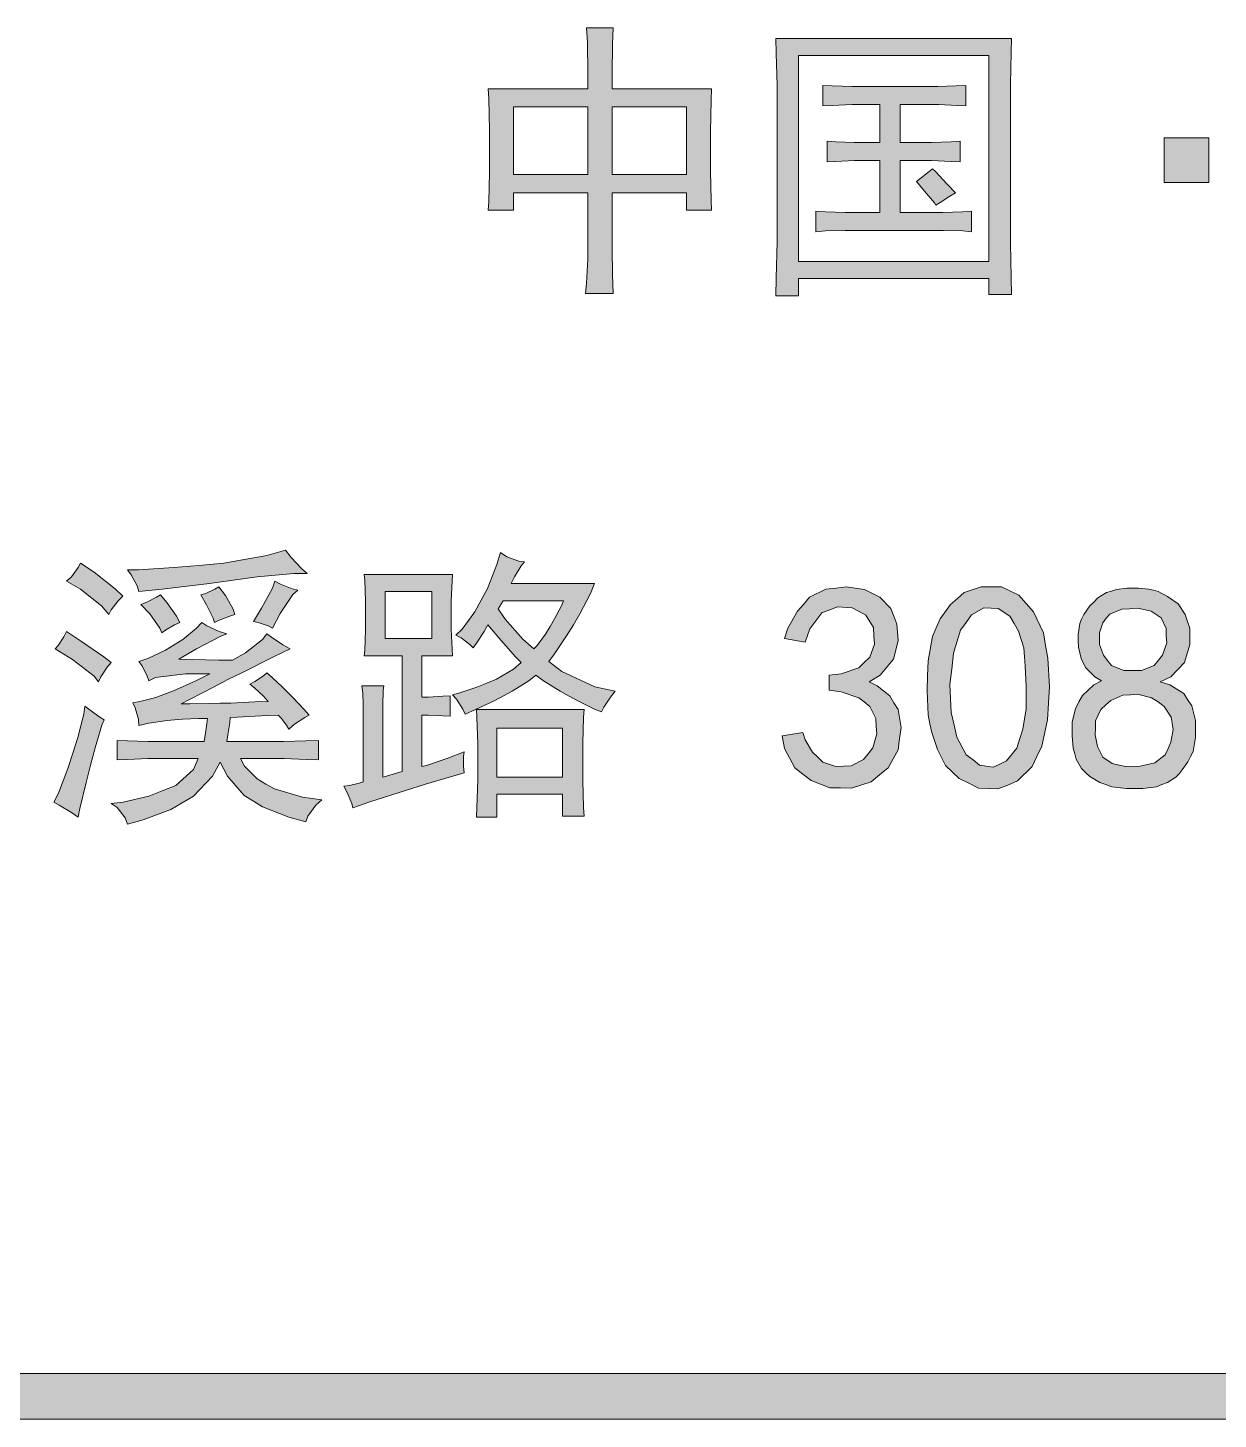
# Model space of a CAD drawing. Header units: millimetres. Extents: x 805 to 6044844, y 120 to 7887884.
# Drawn here: x 6037764 to 6039453, y 7874679 to 7876653 of the extents above; entities that cross this region are included whole.
import ezdxf

# ---------------------------------------------------------------- set-up
doc = ezdxf.new("R2010")
doc.units = ezdxf.units.MM

msp = doc.modelspace()

# ---------------------------------------------------------------- hatches: boundary and pattern name
h = msp.add_hatch(color=0)
h.paths.add_polyline_path([(6038594.4, 7876652.8), (6038593.3, 7876629.7), (6038592.8, 7876586.8), (6038592.8, 7876566.4), (6038733.9, 7876566.4), (6038733.4, 7876550.3), (6038732.3, 7876505.8), (6038732.3, 7876477.3), (6038732.3, 7876449.4), (6038733.4, 7876408.1), (6038733.9, 7876394.1), (6038698.5, 7876394.1), (6038698.5, 7876418.8), (6038592.8, 7876418.8), (6038592.8, 7876349.1), (6038592.8, 7876339.4), (6038593.3, 7876302.9), (6038594.4, 7876276.1), (6038555.2, 7876276.1), (6038556.8, 7876290.6), (6038558.4, 7876324.4), (6038558.4, 7876344.2), (6038558.4, 7876418.8), (6038453.2, 7876418.8), (6038453.2, 7876394.1), (6038417.3, 7876394.1), (6038417.8, 7876406.5), (6038418.9, 7876447.8), (6038418.9, 7876477.3), (6038418.9, 7876507.4), (6038417.8, 7876551.9), (6038417.3, 7876566.4), (6038558.4, 7876566.4), (6038558.4, 7876588.4), (6038557.9, 7876631.4), (6038556.8, 7876652.8)])
h.paths.add_polyline_path([(6038698.5, 7876444.6), (6038698.5, 7876540.7), (6038592.8, 7876540.7), (6038592.8, 7876444.6)])
h.paths.add_polyline_path([(6038558.4, 7876444.6), (6038558.4, 7876540.7), (6038453.2, 7876540.7), (6038453.2, 7876444.6)])
h = msp.add_hatch(color=0)
h.paths.add_polyline_path([(6039159.5, 7876637.8), (6039159, 7876617.9), (6039157.9, 7876572.3), (6039157.9, 7876547.1), (6039157.9, 7876373.2), (6039157.9, 7876348), (6039159, 7876298.6), (6039159.5, 7876274.5), (6039127.3, 7876274.5), (6039127.3, 7876297), (6038857.4, 7876297), (6038857.4, 7876272.8), (6038825.2, 7876272.8), (6038825.7, 7876297.5), (6038826.8, 7876349.6), (6038826.8, 7876376.4), (6038826.8, 7876547.1), (6038826.8, 7876571.2), (6038825.7, 7876616.9), (6038825.2, 7876637.8)])
h.paths.add_polyline_path([(6039127.3, 7876321.1), (6039127.3, 7876613.6), (6038857.4, 7876613.6), (6038857.4, 7876321.1)])
h = msp.add_hatch(color=0)
h.dxf.hatch_style = 2
h.paths.add_polyline_path([(6039042.5, 7876569.6), (6039054.9, 7876569.6), (6039080.6, 7876570.7), (6039094.6, 7876571.2), (6039094.6, 7876542.3), (6039082.2, 7876542.8), (6039056.5, 7876543.9), (6039042.5, 7876543.9), (6039001.7, 7876543.9), (6039001.7, 7876490.2), (6039031.2, 7876490.2), (6039045.7, 7876490.2), (6039073.6, 7876491.3), (6039086.5, 7876491.8), (6039086.5, 7876462.8), (6039073.6, 7876463.4), (6039045.7, 7876464.4), (6039031.2, 7876464.4), (6039001.7, 7876464.4), (6039001.7, 7876390.9), (6039047.3, 7876390.9), (6039061.8, 7876390.9), (6039089.7, 7876392), (6039102.6, 7876392.5), (6039102.6, 7876363.5), (6039090.3, 7876364.6), (6039062.9, 7876365.2), (6039047.3, 7876365.2), (6038936.8, 7876365.2), (6038923.4, 7876365.2), (6038895.5, 7876364.6), (6038882, 7876363.5), (6038882, 7876392.5), (6038895.5, 7876392), (6038923.4, 7876390.9), (6038936.8, 7876390.9), (6038972.7, 7876390.9), (6038972.7, 7876464.4), (6038950.2, 7876464.4), (6038936.3, 7876464.4), (6038910, 7876463.4), (6038898.1, 7876462.8), (6038898.1, 7876491.8), (6038910, 7876491.3), (6038936.3, 7876490.2), (6038950.2, 7876490.2), (6038972.7, 7876490.2), (6038972.7, 7876543.9), (6038948.6, 7876543.9), (6038933.6, 7876543.9), (6038905.1, 7876542.8), (6038891.7, 7876542.3), (6038891.7, 7876571.2), (6038905.1, 7876570.7), (6038933.6, 7876569.6), (6038948.6, 7876569.6)])
h = msp.add_hatch(color=0)
h.dxf.hatch_style = 2
h.paths.add_polyline_path([(6039375.8, 7876496.6), (6039439.1, 7876496.6), (6039439.1, 7876433.3), (6039375.8, 7876433.3)])
h = msp.add_hatch(color=0)
h.dxf.hatch_style = 2
h.paths.add_polyline_path([(6039047.3, 7876452.6), (6039051.6, 7876448.9), (6039067.7, 7876431.7), (6039080.1, 7876418.8), (6039072, 7876414), (6039058.1, 7876404.9), (6039052.2, 7876401.1), (6039050, 7876404.3), (6039036.1, 7876421), (6039024.8, 7876434.9), (6039031.2, 7876439.8), (6039042.5, 7876448.9)])
h = msp.add_hatch(color=0)
h.dxf.hatch_style = 2
h.paths.add_polyline_path([(6038160.2, 7875878.9), (6038141.4, 7875878.9), (6038089.4, 7875874.1), (6038055.6, 7875869.3), (6038021.7, 7875864.4), (6037954.7, 7875856.4), (6037921.4, 7875853.2), (6037919.2, 7875861.2), (6037910.7, 7875876.8), (6037905.3, 7875883.8), (6037920.9, 7875883.8), (6037971.3, 7875887), (6038006.7, 7875890.2), (6038042.1, 7875893.4), (6038103.3, 7875904.1), (6038129.6, 7875911.7), (6038137.7, 7875901.5), (6038152.7, 7875885.4)])
h = msp.add_hatch(color=0)
h.paths.add_polyline_path([(6038468.8, 7875895), (6038464, 7875889.7), (6038454.3, 7875874.1), (6038449.5, 7875864.4), (6038568.1, 7875864.4), (6038562.2, 7875850.5), (6038547.2, 7875821.5), (6038538, 7875805.9), (6038528.4, 7875790.4), (6038511.2, 7875764.6), (6038503.1, 7875753.9), (6038521.4, 7875739.4), (6038568.6, 7875717.9), (6038597.1, 7875711.5), (6038590.6, 7875703.4), (6038581, 7875688.9), (6038577.7, 7875682.5), (6038568.1, 7875686.3), (6038545, 7875697.5), (6038532.1, 7875704.5), (6038519.3, 7875711.5), (6038495.6, 7875726.5), (6038484.9, 7875734.6), (6038474.7, 7875726.5), (6038451.1, 7875711.5), (6038438.7, 7875705), (6038426.4, 7875698.6), (6038399, 7875685.7), (6038384.5, 7875679.3), (6038381.3, 7875686.3), (6038372.2, 7875700.2), (6038366.3, 7875706.7), (6038377, 7875709.3), (6038401.2, 7875717.4), (6038415.1, 7875723.3), (6038429.1, 7875728.7), (6038453.2, 7875743.1), (6038464, 7875752.3), (6038455.9, 7875760.3), (6038432.3, 7875787.2), (6038416.7, 7875805.9), (6038411.4, 7875796.3), (6038400.6, 7875779.6), (6038395.8, 7875773.2), (6038391, 7875778), (6038378.6, 7875787.2), (6038371.1, 7875791.4), (6038380.2, 7875799.5), (6038398, 7875824.2), (6038407.1, 7875840.8), (6038416.2, 7875857.5), (6038429.6, 7875891.3), (6038434.5, 7875908.4), (6038443.6, 7875902.5), (6038460.8, 7875896.1)])
h.paths.add_polyline_path([(6038431.2, 7875828.5), (6038441.4, 7875814), (6038466.1, 7875785.5), (6038481.7, 7875771.6), (6038486.5, 7875776.4), (6038498.3, 7875792.5), (6038504.8, 7875803.3), (6038511.2, 7875814.5), (6038520.9, 7875832.8), (6038524.1, 7875839.7), (6038438.2, 7875839.7)])
h = msp.add_hatch(color=0)
h.dxf.hatch_style = 2
h.paths.add_polyline_path([(6037838.7, 7875893.4), (6037858.1, 7875880.5), (6037888.1, 7875856.9), (6037898.8, 7875846.7), (6037892.4, 7875839.7), (6037882.2, 7875826.9), (6037879, 7875820.4), (6037868.8, 7875832.8), (6037838.7, 7875856.4), (6037818.9, 7875867.7), (6037825.9, 7875874.1), (6037835.5, 7875887)])
h = msp.add_hatch(color=0)
h.dxf.hatch_style = 2
h.paths.add_polyline_path([(6038147.3, 7875854.8), (6038139.8, 7875848.9), (6038122.1, 7875822), (6038111.4, 7875801.1), (6038104.9, 7875804.3), (6038091, 7875809.2), (6038084, 7875810.8), (6038095.8, 7875829.6), (6038111.4, 7875858), (6038114.6, 7875867.7), (6038122.6, 7875863.4), (6038139.3, 7875856.9)])
h = msp.add_hatch(color=0)
h.paths.add_polyline_path([(6038382.9, 7875596.1), (6038328.2, 7875580), (6038249.3, 7875554.8), (6038225.1, 7875546.2), (6038223.5, 7875552.6), (6038217.1, 7875568.2), (6038212.3, 7875576.8), (6038220.3, 7875577.8), (6038234.3, 7875581.1), (6038239.6, 7875583.2), (6038239.6, 7875685.7), (6038239.6, 7875692.2), (6038239.1, 7875709.3), (6038238, 7875719.5), (6038269.2, 7875719.5), (6038268.1, 7875712.6), (6038267.5, 7875691.6), (6038267.5, 7875677.7), (6038267.5, 7875589.7), (6038272.9, 7875591.3), (6038286.9, 7875595.6), (6038294.9, 7875597.7), (6038294.9, 7875761.9), (6038241.2, 7875761.9), (6038242.3, 7875770), (6038242.9, 7875798.4), (6038242.9, 7875818.8), (6038242.9, 7875839.7), (6038242.3, 7875869.3), (6038241.2, 7875877.3), (6038366.3, 7875877.3), (6038365.8, 7875868.2), (6038364.7, 7875839.2), (6038364.7, 7875818.8), (6038364.7, 7875799.5), (6038365.8, 7875771.1), (6038366.3, 7875761.9), (6038322.8, 7875761.9), (6038322.8, 7875703.4), (6038332.5, 7875703.4), (6038352.9, 7875704.5), (6038363.1, 7875705), (6038363.1, 7875676.1), (6038352.9, 7875676.6), (6038332.5, 7875677.7), (6038322.8, 7875677.7), (6038322.8, 7875604.7), (6038329.8, 7875606.3), (6038359.9, 7875616.5), (6038382.9, 7875625.6), (6038381.9, 7875619.2), (6038381.9, 7875604.7)])
h.paths.add_polyline_path([(6038337.3, 7875786.6), (6038337.3, 7875853.2), (6038270.8, 7875853.2), (6038270.8, 7875786.6)])
h = msp.add_hatch(color=0)
h.dxf.hatch_style = 2
h.paths.add_polyline_path([(6037952.5, 7875848.3), (6037961.1, 7875837.6), (6037975.1, 7875818.3), (6037979.9, 7875809.2), (6037972.4, 7875805.9), (6037959.5, 7875798.4), (6037954.1, 7875794.7), (6037951.4, 7875801.1), (6037937, 7875821.5), (6037924.6, 7875834.9), (6037932.7, 7875838.1), (6037946.6, 7875845.1)])
h = msp.add_hatch(color=0)
h.dxf.hatch_style = 2
h.paths.add_polyline_path([(6038035.2, 7875859.6), (6038044.3, 7875847.3), (6038055.6, 7875827.9), (6038057.7, 7875820.4), (6038050.7, 7875818.3), (6038035.7, 7875812.4), (6038028.7, 7875809.2), (6038027.1, 7875815.1), (6038017.5, 7875834.4), (6038009.4, 7875848.3), (6038016.4, 7875850.5), (6038029.3, 7875856.4)])
h = msp.add_hatch(color=0)
h.dxf.hatch_style = 2
h.paths.add_polyline_path([(6038834.3, 7875648.2), (6038863.3, 7875653), (6038866.5, 7875642.8), (6038877.2, 7875625.1), (6038884.7, 7875618.1), (6038891.7, 7875611.1), (6038910, 7875604.7), (6038921.2, 7875605.2), (6038932, 7875605.8), (6038949.7, 7875614.9), (6038956.1, 7875622.9), (6038962.5, 7875631.5), (6038968.5, 7875651.4), (6038967.4, 7875662.1), (6038966.8, 7875672.8), (6038958.3, 7875690), (6038950.2, 7875696.5), (6038942.7, 7875702.4), (6038918, 7875710.9), (6038900.8, 7875713.1), (6038900.8, 7875734.6), (6038918, 7875736.2), (6038942.7, 7875744.8), (6038950.2, 7875752.3), (6038958.3, 7875759.8), (6038965.2, 7875778.6), (6038964.2, 7875790.4), (6038963.6, 7875802.2), (6038952.9, 7875819.4), (6038943.2, 7875824.7), (6038933.6, 7875830.1), (6038912.6, 7875831.2), (6038901.9, 7875826.9), (6038890.6, 7875823.1), (6038873.5, 7875800), (6038866.5, 7875781.2), (6038837.5, 7875786.6), (6038842.3, 7875801.1), (6038855.7, 7875825.3), (6038864.3, 7875834.9), (6038872.9, 7875845.1), (6038896, 7875856.4), (6038910.5, 7875858), (6038925, 7875859.6), (6038950.7, 7875855.8), (6038962, 7875850.5), (6038972.7, 7875845.1), (6038988.3, 7875829), (6038992.6, 7875818.3), (6038996.9, 7875807), (6038998.5, 7875783.4), (6038995.3, 7875770), (6038992.1, 7875757.1), (6038973.3, 7875734.6), (6038957.7, 7875724.9), (6038969, 7875719.5), (6038986.7, 7875705), (6038992.6, 7875695.4), (6038998.5, 7875685.7), (6039002.8, 7875660), (6039000.7, 7875644.4), (6038998.5, 7875628.3), (6038984.6, 7875603.1), (6038972.2, 7875592.9), (6038960.4, 7875583.2), (6038932.5, 7875574.1), (6038916.9, 7875574.6), (6038901.9, 7875574.6), (6038875.1, 7875584.8), (6038863.3, 7875593.9), (6038852, 7875603.1), (6038837.5, 7875630.4)])
h = msp.add_hatch(color=0)
h.paths.add_polyline_path([(6039040.4, 7875733.5), (6039041.4, 7875755), (6039047.3, 7875789.3), (6039052.7, 7875801.6), (6039058.1, 7875814.5), (6039073.1, 7875834.9), (6039082.8, 7875843), (6039092.4, 7875851.6), (6039116.6, 7875859.6), (6039130.5, 7875859.6), (6039145, 7875859.6), (6039169.7, 7875847.8), (6039180.4, 7875836), (6039190.6, 7875824.2), (6039204.6, 7875794.7), (6039207.8, 7875776.4), (6039211, 7875758.7), (6039213.2, 7875717.9), (6039212.1, 7875694.8), (6039210.5, 7875671.2), (6039202.4, 7875633.7), (6039195.5, 7875619.2), (6039188.5, 7875604.7), (6039168.1, 7875584.3), (6039154.1, 7875578.4), (6039140.2, 7875573), (6039112.8, 7875574.1), (6039098.9, 7875581.1), (6039085.4, 7875588), (6039065.6, 7875606.3), (6039060.2, 7875617.6), (6039054.3, 7875628.8), (6039046.3, 7875653), (6039043.6, 7875665.3), (6039041.4, 7875678.2), (6039039.8, 7875712)])
h.paths.add_polyline_path([(6039074.7, 7875743.1), (6039072, 7875721.1), (6039073.6, 7875681.4), (6039077.9, 7875663.7), (6039081.7, 7875646.5), (6039095.1, 7875621.3), (6039104.8, 7875614.3), (6039113.9, 7875606.8), (6039133.2, 7875604.1), (6039142.9, 7875608.4), (6039152.5, 7875612.7), (6039167, 7875631), (6039171.3, 7875644.4), (6039175.6, 7875657.8), (6039180.4, 7875686.8), (6039180.4, 7875702.9), (6039180.4, 7875718.5), (6039178.8, 7875747.4), (6039177.8, 7875760.3), (6039176.7, 7875773.2), (6039169.2, 7875796.8), (6039163.3, 7875807.5), (6039156.8, 7875818.3), (6039140.7, 7875829), (6039130.5, 7875829.6), (6039120.3, 7875830.1), (6039102.6, 7875819.9), (6039095.1, 7875809.2), (6039087.1, 7875798.4), (6039076.9, 7875765.7)])
h = msp.add_hatch(color=0)
h.paths.add_polyline_path([(6039245.4, 7875657.8), (6039245.4, 7875668), (6039250.2, 7875686.8), (6039255, 7875696.5), (6039259.9, 7875705.6), (6039276, 7875720.6), (6039287.2, 7875726.5), (6039277.6, 7875731.9), (6039264.7, 7875744.8), (6039261.5, 7875751.2), (6039258.3, 7875758.2), (6039254.5, 7875774.3), (6039254, 7875783.4), (6039254, 7875792), (6039256.1, 7875807.5), (6039258.8, 7875814), (6039262, 7875820.4), (6039270.6, 7875832.8), (6039276, 7875838.1), (6039281.9, 7875844), (6039294.2, 7875851.6), (6039301.2, 7875853.7), (6039308.2, 7875855.8), (6039323.2, 7875858), (6039331.2, 7875858), (6039339.3, 7875858), (6039353.8, 7875856.4), (6039360.8, 7875854.8), (6039367.2, 7875853.2), (6039380.6, 7875846.2), (6039388.1, 7875840.8), (6039395.6, 7875835.5), (6039405.8, 7875820.4), (6039409.1, 7875810.8), (6039412.3, 7875801.1), (6039412.3, 7875778), (6039408.5, 7875765.1), (6039404.8, 7875752.3), (6039385.5, 7875731.9), (6039370.4, 7875724.9), (6039383.8, 7875720.6), (6039403.7, 7875708.3), (6039409.1, 7875699.7), (6039415, 7875691.1), (6039420.3, 7875670.2), (6039420.3, 7875657.8), (6039420.3, 7875646), (6039417.1, 7875626.1), (6039413.4, 7875619.2), (6039409.6, 7875611.7), (6039401.6, 7875599.9), (6039397.3, 7875594.5), (6039392.4, 7875589.7), (6039380.6, 7875582.1), (6039372.6, 7875579.5), (6039365.1, 7875576.2), (6039345.7, 7875573.6), (6039333.9, 7875573.6), (6039322.1, 7875573.6), (6039301.7, 7875576.2), (6039293.1, 7875579.5), (6039284.6, 7875582.1), (6039270.6, 7875590.7), (6039264.7, 7875596.1), (6039258.8, 7875602), (6039251.3, 7875615.4), (6039249.1, 7875622.9), (6039247, 7875631), (6039245.4, 7875648.2)])
h.paths.add_polyline_path([(6039278.7, 7875659.4), (6039278.1, 7875649.8), (6039281.3, 7875633.1), (6039285.1, 7875625.6), (6039288.8, 7875618.1), (6039302.3, 7875609), (6039311.9, 7875606.8), (6039321.6, 7875604.7), (6039342, 7875605.2), (6039352.2, 7875607.9), (6039362.9, 7875610), (6039377.4, 7875621.3), (6039381.7, 7875630.4), (6039385.5, 7875639.6), (6039388.7, 7875657.3), (6039387.1, 7875666.4), (6039386, 7875675), (6039375.8, 7875690), (6039367.2, 7875696.5), (6039358.1, 7875702.4), (6039338.8, 7875707.7), (6039328, 7875706.7), (6039317.3, 7875706.1), (6039300.1, 7875698.6), (6039293.1, 7875692.2), (6039286.2, 7875685.7), (6039278.7, 7875669.6)])
h.paths.add_polyline_path([(6039284, 7875786.6), (6039284, 7875778), (6039289.9, 7875763), (6039295.3, 7875755.5), (6039301.2, 7875748), (6039318.9, 7875741), (6039331.2, 7875741), (6039343.6, 7875741), (6039361.8, 7875748), (6039367.7, 7875755.5), (6039373.6, 7875763), (6039379.5, 7875780.2), (6039379, 7875790.4), (6039379, 7875800.6), (6039371.5, 7875815.6), (6039364.5, 7875820.4), (6039357.5, 7875825.3), (6039338.8, 7875829.6), (6039327, 7875828.5), (6039315.7, 7875827.9), (6039299, 7875821), (6039293.7, 7875815.1), (6039288.8, 7875808.6), (6039284, 7875794.7)])
h = msp.add_hatch(color=0)
h.dxf.hatch_style = 2
h.paths.add_polyline_path([(6038011, 7875809.2), (6038018, 7875804.3), (6038035.7, 7875796.3), (6038046.4, 7875793.1), (6038037.8, 7875789.8), (6038003.5, 7875771.6), (6037978.3, 7875757.1), (6037997.1, 7875756.6), (6038035.2, 7875755.5), (6038054.5, 7875755.5), (6038072.7, 7875766.2), (6038096.9, 7875785), (6038103.3, 7875793.1), (6038109.8, 7875788.2), (6038125.9, 7875777.5), (6038136.1, 7875771.6), (6038112.4, 7875760.3), (6038068.4, 7875738.3), (6038048, 7875728.1), (6038027.7, 7875717.4), (6037994.4, 7875700.2), (6037981.5, 7875693.8), (6037993.8, 7875693.8), (6038021.2, 7875694.3), (6038036.8, 7875694.8), (6038052.3, 7875694.8), (6038086.1, 7875696.5), (6038104.9, 7875697), (6038098.5, 7875704.5), (6038085.6, 7875716.3), (6038079.2, 7875721.7), (6038086.1, 7875725.4), (6038098.5, 7875733.5), (6038103.3, 7875737.8), (6038110.8, 7875731.3), (6038125.3, 7875717.4), (6038132.8, 7875709.9), (6038139.8, 7875702.9), (6038155.4, 7875686.3), (6038163.4, 7875677.7), (6038157, 7875674.5), (6038142.5, 7875664.8), (6038134.5, 7875657.8), (6038131.2, 7875663.7), (6038123.7, 7875673.4), (6038119.4, 7875677.7), (6038095.3, 7875676.6), (6038060.9, 7875675), (6038051.3, 7875674.5), (6038050.7, 7875666.9), (6038048, 7875649.8), (6038046.4, 7875640.1), (6038113, 7875640.1), (6038126.9, 7875640.1), (6038158.6, 7875641.2), (6038176.3, 7875641.7), (6038176.3, 7875614.3), (6038159.1, 7875614.9), (6038127.5, 7875616), (6038113, 7875616), (6038065.8, 7875616), (6038071.7, 7875605.2), (6038089.4, 7875587.5), (6038101.7, 7875580), (6038114.1, 7875573), (6038153.8, 7875561.2), (6038181.1, 7875557.5), (6038172.6, 7875549.9), (6038161.3, 7875534.4), (6038158.6, 7875526.3), (6038134.5, 7875532.8), (6038096.9, 7875547.8), (6038084, 7875555.8), (6038071.1, 7875563.9), (6038047.5, 7875591.3), (6038036.8, 7875611.1), (6038026, 7875591.3), (6037999.2, 7875562.8), (6037983.1, 7875553.2), (6037967, 7875544), (6037927.8, 7875529), (6037905.3, 7875523.1), (6037902.1, 7875532.2), (6037890.8, 7875546.7), (6037882.2, 7875552.6), (6037899.4, 7875554.2), (6037935.9, 7875562.8), (6037954.7, 7875570.3), (6037974, 7875577.8), (6037999.2, 7875600.4), (6038005.6, 7875616), (6037949.3, 7875616), (6037934.3, 7875616), (6037905.3, 7875614.9), (6037890.8, 7875614.3), (6037890.8, 7875641.7), (6037905.3, 7875641.2), (6037934.3, 7875640.1), (6037949.3, 7875640.1), (6038014.2, 7875640.1), (6038015.8, 7875649.2), (6038018, 7875665.3), (6038019.1, 7875672.8), (6038006.7, 7875672.8), (6037983.6, 7875671.8), (6037972.4, 7875671.2), (6037961.6, 7875670.2), (6037935.9, 7875666.4), (6037921.4, 7875663.2), (6037920.9, 7875671.8), (6037916.6, 7875687.9), (6037913.3, 7875695.4), (6037923, 7875697), (6037945.5, 7875702.9), (6037957.9, 7875707.7), (6037970.8, 7875712), (6038002.4, 7875726.5), (6038022.3, 7875736.2), (6037987.9, 7875736.2), (6037945, 7875731.3), (6037935.9, 7875726.5), (6037932.7, 7875734.6), (6037925.7, 7875748), (6037921.4, 7875753.9), (6037934.3, 7875758.2), (6037959.5, 7875770), (6037971.8, 7875777.5), (6037984.2, 7875785), (6038003.5, 7875801.1)])
h = msp.add_hatch(color=0)
h.dxf.hatch_style = 2
h.paths.add_polyline_path([(6037818.9, 7875796.3), (6037840.3, 7875782.3), (6037872, 7875760.3), (6037882.2, 7875752.3), (6037876.8, 7875745.8), (6037867.7, 7875731.9), (6037864.5, 7875724.9), (6037858.1, 7875732.9), (6037827.5, 7875756.6), (6037802.8, 7875771.6), (6037807.1, 7875776.4), (6037815.1, 7875788.8)])
h = msp.add_hatch(color=0)
h.dxf.hatch_style = 2
h.paths.add_polyline_path([(6037872.6, 7875671.2), (6037869.3, 7875663.7), (6037859.7, 7875631.5), (6037853.2, 7875606.8), (6037846.8, 7875582.1), (6037837.7, 7875545.1), (6037835.5, 7875532.8), (6037825.9, 7875539.7), (6037808.7, 7875549.9), (6037801.2, 7875554.2), (6037807.6, 7875567.1), (6037821, 7875602), (6037828, 7875624), (6037835, 7875646), (6037843.6, 7875679.3), (6037845.2, 7875690.6), (6037852.7, 7875684.6), (6037866.1, 7875675)])
h = msp.add_hatch(color=0)
h.paths.add_polyline_path([(6038553.1, 7875685.7), (6038552.5, 7875675), (6038551.5, 7875638), (6038551.5, 7875611.1), (6038551.5, 7875584.8), (6038552.5, 7875546.7), (6038553.1, 7875534.4), (6038522.5, 7875534.4), (6038522.5, 7875565.5), (6038429.6, 7875565.5), (6038429.6, 7875532.8), (6038400.6, 7875532.8), (6038401.2, 7875546.7), (6038402.3, 7875585.9), (6038402.3, 7875611.1), (6038402.3, 7875636.9), (6038401.2, 7875674.5), (6038400.6, 7875685.7)])
h.paths.add_polyline_path([(6038522.5, 7875589.7), (6038522.5, 7875659.4), (6038429.6, 7875659.4), (6038429.6, 7875589.7)])
h = msp.add_hatch(color=0)
h.dxf.hatch_style = 2
h.paths.add_polyline_path([(6043344, 7874743.8), (6043344, 7874678.9), (6035838.5, 7874678.9), (6035838.5, 7874743.8)])

# ---------------------------------------------------------------- linework, layer by layer
at = {"color": 0, "lineweight": 0}
for points in [[(6038594.4, 7876652.8), (6038593.3, 7876629.7), (6038592.8, 7876586.8), (6038592.8, 7876566.4), (6038733.9, 7876566.4), (6038733.4, 7876550.3), (6038732.3, 7876505.8), (6038732.3, 7876477.3), (6038732.3, 7876449.4), (6038733.4, 7876408.1), (6038733.9, 7876394.1), (6038698.5, 7876394.1), (6038698.5, 7876418.8), (6038592.8, 7876418.8), (6038592.8, 7876349.1), (6038592.8, 7876339.4), (6038593.3, 7876302.9), (6038594.4, 7876276.1), (6038555.2, 7876276.1), (6038556.8, 7876290.6), (6038558.4, 7876324.4), (6038558.4, 7876344.2), (6038558.4, 7876418.8), (6038453.2, 7876418.8), (6038453.2, 7876394.1), (6038417.3, 7876394.1), (6038417.8, 7876406.5), (6038418.9, 7876447.8), (6038418.9, 7876477.3), (6038418.9, 7876507.4), (6038417.8, 7876551.9), (6038417.3, 7876566.4), (6038558.4, 7876566.4), (6038558.4, 7876588.4), (6038557.9, 7876631.4), (6038556.8, 7876652.8)], [(6039159.5, 7876637.8), (6039159, 7876617.9), (6039157.9, 7876572.3), (6039157.9, 7876547.1), (6039157.9, 7876373.2), (6039157.9, 7876348), (6039159, 7876298.6), (6039159.5, 7876274.5), (6039127.3, 7876274.5), (6039127.3, 7876297), (6038857.4, 7876297), (6038857.4, 7876272.8), (6038825.2, 7876272.8), (6038825.7, 7876297.5), (6038826.8, 7876349.6), (6038826.8, 7876376.4), (6038826.8, 7876547.1), (6038826.8, 7876571.2), (6038825.7, 7876616.9), (6038825.2, 7876637.8)], [(6039127.3, 7876321.1), (6039127.3, 7876613.6), (6038857.4, 7876613.6), (6038857.4, 7876321.1)], [(6039042.5, 7876569.6), (6039054.9, 7876569.6), (6039080.6, 7876570.7), (6039094.6, 7876571.2), (6039094.6, 7876542.3), (6039082.2, 7876542.8), (6039056.5, 7876543.9), (6039042.5, 7876543.9), (6039001.7, 7876543.9), (6039001.7, 7876490.2), (6039031.2, 7876490.2), (6039045.7, 7876490.2), (6039073.6, 7876491.3), (6039086.5, 7876491.8), (6039086.5, 7876462.8), (6039073.6, 7876463.4), (6039045.7, 7876464.4), (6039031.2, 7876464.4), (6039001.7, 7876464.4), (6039001.7, 7876390.9), (6039047.3, 7876390.9), (6039061.8, 7876390.9), (6039089.7, 7876392), (6039102.6, 7876392.5), (6039102.6, 7876363.5), (6039090.3, 7876364.6), (6039062.9, 7876365.2), (6039047.3, 7876365.2), (6038936.8, 7876365.2), (6038923.4, 7876365.2), (6038895.5, 7876364.6), (6038882, 7876363.5), (6038882, 7876392.5), (6038895.5, 7876392), (6038923.4, 7876390.9), (6038936.8, 7876390.9), (6038972.7, 7876390.9), (6038972.7, 7876464.4), (6038950.2, 7876464.4), (6038936.3, 7876464.4), (6038910, 7876463.4), (6038898.1, 7876462.8), (6038898.1, 7876491.8), (6038910, 7876491.3), (6038936.3, 7876490.2), (6038950.2, 7876490.2), (6038972.7, 7876490.2), (6038972.7, 7876543.9), (6038948.6, 7876543.9), (6038933.6, 7876543.9), (6038905.1, 7876542.8), (6038891.7, 7876542.3), (6038891.7, 7876571.2), (6038905.1, 7876570.7), (6038933.6, 7876569.6), (6038948.6, 7876569.6)], [(6038558.4, 7876444.6), (6038558.4, 7876540.7), (6038453.2, 7876540.7), (6038453.2, 7876444.6)], [(6038698.5, 7876444.6), (6038698.5, 7876540.7), (6038592.8, 7876540.7), (6038592.8, 7876444.6)], [(6039375.8, 7876496.6), (6039439.1, 7876496.6), (6039439.1, 7876433.3), (6039375.8, 7876433.3)], [(6039047.3, 7876452.6), (6039051.6, 7876448.9), (6039067.7, 7876431.7), (6039080.1, 7876418.8), (6039072, 7876414), (6039058.1, 7876404.9), (6039052.2, 7876401.1), (6039050, 7876404.3), (6039036.1, 7876421), (6039024.8, 7876434.9), (6039031.2, 7876439.8), (6039042.5, 7876448.9)], [(6038160.2, 7875878.9), (6038141.4, 7875878.9), (6038089.4, 7875874.1), (6038055.6, 7875869.3), (6038021.7, 7875864.4), (6037954.7, 7875856.4), (6037921.4, 7875853.2), (6037919.2, 7875861.2), (6037910.7, 7875876.8), (6037905.3, 7875883.8), (6037920.9, 7875883.8), (6037971.3, 7875887), (6038006.7, 7875890.2), (6038042.1, 7875893.4), (6038103.3, 7875904.1), (6038129.6, 7875911.7), (6038137.7, 7875901.5), (6038152.7, 7875885.4)], [(6038468.8, 7875895), (6038464, 7875889.7), (6038454.3, 7875874.1), (6038449.5, 7875864.4), (6038568.1, 7875864.4), (6038562.2, 7875850.5), (6038547.2, 7875821.5), (6038538, 7875805.9), (6038528.4, 7875790.4), (6038511.2, 7875764.6), (6038503.1, 7875753.9), (6038521.4, 7875739.4), (6038568.6, 7875717.9), (6038597.1, 7875711.5), (6038590.6, 7875703.4), (6038581, 7875688.9), (6038577.7, 7875682.5), (6038568.1, 7875686.3), (6038545, 7875697.5), (6038532.1, 7875704.5), (6038519.3, 7875711.5), (6038495.6, 7875726.5), (6038484.9, 7875734.6), (6038474.7, 7875726.5), (6038451.1, 7875711.5), (6038438.7, 7875705), (6038426.4, 7875698.6), (6038399, 7875685.7), (6038384.5, 7875679.3), (6038381.3, 7875686.3), (6038372.2, 7875700.2), (6038366.3, 7875706.7), (6038377, 7875709.3), (6038401.2, 7875717.4), (6038415.1, 7875723.3), (6038429.1, 7875728.7), (6038453.2, 7875743.1), (6038464, 7875752.3), (6038455.9, 7875760.3), (6038432.3, 7875787.2), (6038416.7, 7875805.9), (6038411.4, 7875796.3), (6038400.6, 7875779.6), (6038395.8, 7875773.2), (6038391, 7875778), (6038378.6, 7875787.2), (6038371.1, 7875791.4), (6038380.2, 7875799.5), (6038398, 7875824.2), (6038407.1, 7875840.8), (6038416.2, 7875857.5), (6038429.6, 7875891.3), (6038434.5, 7875908.4), (6038443.6, 7875902.5), (6038460.8, 7875896.1)], [(6037838.7, 7875893.4), (6037858.1, 7875880.5), (6037888.1, 7875856.9), (6037898.8, 7875846.7), (6037892.4, 7875839.7), (6037882.2, 7875826.9), (6037879, 7875820.4), (6037868.8, 7875832.8), (6037838.7, 7875856.4), (6037818.9, 7875867.7), (6037825.9, 7875874.1), (6037835.5, 7875887)], [(6038147.3, 7875854.8), (6038139.8, 7875848.9), (6038122.1, 7875822), (6038111.4, 7875801.1), (6038104.9, 7875804.3), (6038091, 7875809.2), (6038084, 7875810.8), (6038095.8, 7875829.6), (6038111.4, 7875858), (6038114.6, 7875867.7), (6038122.6, 7875863.4), (6038139.3, 7875856.9)], [(6038382.9, 7875596.1), (6038328.2, 7875580), (6038249.3, 7875554.8), (6038225.1, 7875546.2), (6038223.5, 7875552.6), (6038217.1, 7875568.2), (6038212.3, 7875576.8), (6038220.3, 7875577.8), (6038234.3, 7875581.1), (6038239.6, 7875583.2), (6038239.6, 7875685.7), (6038239.6, 7875692.2), (6038239.1, 7875709.3), (6038238, 7875719.5), (6038269.2, 7875719.5), (6038268.1, 7875712.6), (6038267.5, 7875691.6), (6038267.5, 7875677.7), (6038267.5, 7875589.7), (6038272.9, 7875591.3), (6038286.9, 7875595.6), (6038294.9, 7875597.7), (6038294.9, 7875761.9), (6038241.2, 7875761.9), (6038242.3, 7875770), (6038242.9, 7875798.4), (6038242.9, 7875818.8), (6038242.9, 7875839.7), (6038242.3, 7875869.3), (6038241.2, 7875877.3), (6038366.3, 7875877.3), (6038365.8, 7875868.2), (6038364.7, 7875839.2), (6038364.7, 7875818.8), (6038364.7, 7875799.5), (6038365.8, 7875771.1), (6038366.3, 7875761.9), (6038322.8, 7875761.9), (6038322.8, 7875703.4), (6038332.5, 7875703.4), (6038352.9, 7875704.5), (6038363.1, 7875705), (6038363.1, 7875676.1), (6038352.9, 7875676.6), (6038332.5, 7875677.7), (6038322.8, 7875677.7), (6038322.8, 7875604.7), (6038329.8, 7875606.3), (6038359.9, 7875616.5), (6038382.9, 7875625.6), (6038381.9, 7875619.2), (6038381.9, 7875604.7)], [(6037952.5, 7875848.3), (6037961.1, 7875837.6), (6037975.1, 7875818.3), (6037979.9, 7875809.2), (6037972.4, 7875805.9), (6037959.5, 7875798.4), (6037954.1, 7875794.7), (6037951.4, 7875801.1), (6037937, 7875821.5), (6037924.6, 7875834.9), (6037932.7, 7875838.1), (6037946.6, 7875845.1)], [(6038035.2, 7875859.6), (6038044.3, 7875847.3), (6038055.6, 7875827.9), (6038057.7, 7875820.4), (6038050.7, 7875818.3), (6038035.7, 7875812.4), (6038028.7, 7875809.2), (6038027.1, 7875815.1), (6038017.5, 7875834.4), (6038009.4, 7875848.3), (6038016.4, 7875850.5), (6038029.3, 7875856.4)], [(6038337.3, 7875786.6), (6038337.3, 7875853.2), (6038270.8, 7875853.2), (6038270.8, 7875786.6)], [(6038834.3, 7875648.2), (6038863.3, 7875653), (6038866.5, 7875642.8), (6038877.2, 7875625.1), (6038884.7, 7875618.1), (6038891.7, 7875611.1), (6038910, 7875604.7), (6038921.2, 7875605.2), (6038932, 7875605.8), (6038949.7, 7875614.9), (6038956.1, 7875622.9), (6038962.5, 7875631.5), (6038968.5, 7875651.4), (6038967.4, 7875662.1), (6038966.8, 7875672.8), (6038958.3, 7875690), (6038950.2, 7875696.5), (6038942.7, 7875702.4), (6038918, 7875710.9), (6038900.8, 7875713.1), (6038900.8, 7875734.6), (6038918, 7875736.2), (6038942.7, 7875744.8), (6038950.2, 7875752.3), (6038958.3, 7875759.8), (6038965.2, 7875778.6), (6038964.2, 7875790.4), (6038963.6, 7875802.2), (6038952.9, 7875819.4), (6038943.2, 7875824.7), (6038933.6, 7875830.1), (6038912.6, 7875831.2), (6038901.9, 7875826.9), (6038890.6, 7875823.1), (6038873.5, 7875800), (6038866.5, 7875781.2), (6038837.5, 7875786.6), (6038842.3, 7875801.1), (6038855.7, 7875825.3), (6038864.3, 7875834.9), (6038872.9, 7875845.1), (6038896, 7875856.4), (6038910.5, 7875858), (6038925, 7875859.6), (6038950.7, 7875855.8), (6038962, 7875850.5), (6038972.7, 7875845.1), (6038988.3, 7875829), (6038992.6, 7875818.3), (6038996.9, 7875807), (6038998.5, 7875783.4), (6038995.3, 7875770), (6038992.1, 7875757.1), (6038973.3, 7875734.6), (6038957.7, 7875724.9), (6038969, 7875719.5), (6038986.7, 7875705), (6038992.6, 7875695.4), (6038998.5, 7875685.7), (6039002.8, 7875660), (6039000.7, 7875644.4), (6038998.5, 7875628.3), (6038984.6, 7875603.1), (6038972.2, 7875592.9), (6038960.4, 7875583.2), (6038932.5, 7875574.1), (6038916.9, 7875574.6), (6038901.9, 7875574.6), (6038875.1, 7875584.8), (6038863.3, 7875593.9), (6038852, 7875603.1), (6038837.5, 7875630.4)], [(6039040.4, 7875733.5), (6039041.4, 7875755), (6039047.3, 7875789.3), (6039052.7, 7875801.6), (6039058.1, 7875814.5), (6039073.1, 7875834.9), (6039082.8, 7875843), (6039092.4, 7875851.6), (6039116.6, 7875859.6), (6039130.5, 7875859.6), (6039145, 7875859.6), (6039169.7, 7875847.8), (6039180.4, 7875836), (6039190.6, 7875824.2), (6039204.6, 7875794.7), (6039207.8, 7875776.4), (6039211, 7875758.7), (6039213.2, 7875717.9), (6039212.1, 7875694.8), (6039210.5, 7875671.2), (6039202.4, 7875633.7), (6039195.5, 7875619.2), (6039188.5, 7875604.7), (6039168.1, 7875584.3), (6039154.1, 7875578.4), (6039140.2, 7875573), (6039112.8, 7875574.1), (6039098.9, 7875581.1), (6039085.4, 7875588), (6039065.6, 7875606.3), (6039060.2, 7875617.6), (6039054.3, 7875628.8), (6039046.3, 7875653), (6039043.6, 7875665.3), (6039041.4, 7875678.2), (6039039.8, 7875712)], [(6039245.4, 7875657.8), (6039245.4, 7875668), (6039250.2, 7875686.8), (6039255, 7875696.5), (6039259.9, 7875705.6), (6039276, 7875720.6), (6039287.2, 7875726.5), (6039277.6, 7875731.9), (6039264.7, 7875744.8), (6039261.5, 7875751.2), (6039258.3, 7875758.2), (6039254.5, 7875774.3), (6039254, 7875783.4), (6039254, 7875792), (6039256.1, 7875807.5), (6039258.8, 7875814), (6039262, 7875820.4), (6039270.6, 7875832.8), (6039276, 7875838.1), (6039281.9, 7875844), (6039294.2, 7875851.6), (6039301.2, 7875853.7), (6039308.2, 7875855.8), (6039323.2, 7875858), (6039331.2, 7875858), (6039339.3, 7875858), (6039353.8, 7875856.4), (6039360.8, 7875854.8), (6039367.2, 7875853.2), (6039380.6, 7875846.2), (6039388.1, 7875840.8), (6039395.6, 7875835.5), (6039405.8, 7875820.4), (6039409.1, 7875810.8), (6039412.3, 7875801.1), (6039412.3, 7875778), (6039408.5, 7875765.1), (6039404.8, 7875752.3), (6039385.5, 7875731.9), (6039370.4, 7875724.9), (6039383.8, 7875720.6), (6039403.7, 7875708.3), (6039409.1, 7875699.7), (6039415, 7875691.1), (6039420.3, 7875670.2), (6039420.3, 7875657.8), (6039420.3, 7875646), (6039417.1, 7875626.1), (6039413.4, 7875619.2), (6039409.6, 7875611.7), (6039401.6, 7875599.9), (6039397.3, 7875594.5), (6039392.4, 7875589.7), (6039380.6, 7875582.1), (6039372.6, 7875579.5), (6039365.1, 7875576.2), (6039345.7, 7875573.6), (6039333.9, 7875573.6), (6039322.1, 7875573.6), (6039301.7, 7875576.2), (6039293.1, 7875579.5), (6039284.6, 7875582.1), (6039270.6, 7875590.7), (6039264.7, 7875596.1), (6039258.8, 7875602), (6039251.3, 7875615.4), (6039249.1, 7875622.9), (6039247, 7875631), (6039245.4, 7875648.2)], [(6038431.2, 7875828.5), (6038441.4, 7875814), (6038466.1, 7875785.5), (6038481.7, 7875771.6), (6038486.5, 7875776.4), (6038498.3, 7875792.5), (6038504.8, 7875803.3), (6038511.2, 7875814.5), (6038520.9, 7875832.8), (6038524.1, 7875839.7), (6038438.2, 7875839.7)], [(6039074.7, 7875743.1), (6039072, 7875721.1), (6039073.6, 7875681.4), (6039077.9, 7875663.7), (6039081.7, 7875646.5), (6039095.1, 7875621.3), (6039104.8, 7875614.3), (6039113.9, 7875606.8), (6039133.2, 7875604.1), (6039142.9, 7875608.4), (6039152.5, 7875612.7), (6039167, 7875631), (6039171.3, 7875644.4), (6039175.6, 7875657.8), (6039180.4, 7875686.8), (6039180.4, 7875702.9), (6039180.4, 7875718.5), (6039178.8, 7875747.4), (6039177.8, 7875760.3), (6039176.7, 7875773.2), (6039169.2, 7875796.8), (6039163.3, 7875807.5), (6039156.8, 7875818.3), (6039140.7, 7875829), (6039130.5, 7875829.6), (6039120.3, 7875830.1), (6039102.6, 7875819.9), (6039095.1, 7875809.2), (6039087.1, 7875798.4), (6039076.9, 7875765.7)], [(6039284, 7875786.6), (6039284, 7875778), (6039289.9, 7875763), (6039295.3, 7875755.5), (6039301.2, 7875748), (6039318.9, 7875741), (6039331.2, 7875741), (6039343.6, 7875741), (6039361.8, 7875748), (6039367.7, 7875755.5), (6039373.6, 7875763), (6039379.5, 7875780.2), (6039379, 7875790.4), (6039379, 7875800.6), (6039371.5, 7875815.6), (6039364.5, 7875820.4), (6039357.5, 7875825.3), (6039338.8, 7875829.6), (6039327, 7875828.5), (6039315.7, 7875827.9), (6039299, 7875821), (6039293.7, 7875815.1), (6039288.8, 7875808.6), (6039284, 7875794.7)], [(6038011, 7875809.2), (6038018, 7875804.3), (6038035.7, 7875796.3), (6038046.4, 7875793.1), (6038037.8, 7875789.8), (6038003.5, 7875771.6), (6037978.3, 7875757.1), (6037997.1, 7875756.6), (6038035.2, 7875755.5), (6038054.5, 7875755.5), (6038072.7, 7875766.2), (6038096.9, 7875785), (6038103.3, 7875793.1), (6038109.8, 7875788.2), (6038125.9, 7875777.5), (6038136.1, 7875771.6), (6038112.4, 7875760.3), (6038068.4, 7875738.3), (6038048, 7875728.1), (6038027.7, 7875717.4), (6037994.4, 7875700.2), (6037981.5, 7875693.8), (6037993.8, 7875693.8), (6038021.2, 7875694.3), (6038036.8, 7875694.8), (6038052.3, 7875694.8), (6038086.1, 7875696.5), (6038104.9, 7875697), (6038098.5, 7875704.5), (6038085.6, 7875716.3), (6038079.2, 7875721.7), (6038086.1, 7875725.4), (6038098.5, 7875733.5), (6038103.3, 7875737.8), (6038110.8, 7875731.3), (6038125.3, 7875717.4), (6038132.8, 7875709.9), (6038139.8, 7875702.9), (6038155.4, 7875686.3), (6038163.4, 7875677.7), (6038157, 7875674.5), (6038142.5, 7875664.8), (6038134.5, 7875657.8), (6038131.2, 7875663.7), (6038123.7, 7875673.4), (6038119.4, 7875677.7), (6038095.3, 7875676.6), (6038060.9, 7875675), (6038051.3, 7875674.5), (6038050.7, 7875666.9), (6038048, 7875649.8), (6038046.4, 7875640.1), (6038113, 7875640.1), (6038126.9, 7875640.1), (6038158.6, 7875641.2), (6038176.3, 7875641.7), (6038176.3, 7875614.3), (6038159.1, 7875614.9), (6038127.5, 7875616), (6038113, 7875616), (6038065.8, 7875616), (6038071.7, 7875605.2), (6038089.4, 7875587.5), (6038101.7, 7875580), (6038114.1, 7875573), (6038153.8, 7875561.2), (6038181.1, 7875557.5), (6038172.6, 7875549.9), (6038161.3, 7875534.4), (6038158.6, 7875526.3), (6038134.5, 7875532.8), (6038096.9, 7875547.8), (6038084, 7875555.8), (6038071.1, 7875563.9), (6038047.5, 7875591.3), (6038036.8, 7875611.1), (6038026, 7875591.3), (6037999.2, 7875562.8), (6037983.1, 7875553.2), (6037967, 7875544), (6037927.8, 7875529), (6037905.3, 7875523.1), (6037902.1, 7875532.2), (6037890.8, 7875546.7), (6037882.2, 7875552.6), (6037899.4, 7875554.2), (6037935.9, 7875562.8), (6037954.7, 7875570.3), (6037974, 7875577.8), (6037999.2, 7875600.4), (6038005.6, 7875616), (6037949.3, 7875616), (6037934.3, 7875616), (6037905.3, 7875614.9), (6037890.8, 7875614.3), (6037890.8, 7875641.7), (6037905.3, 7875641.2), (6037934.3, 7875640.1), (6037949.3, 7875640.1), (6038014.2, 7875640.1), (6038015.8, 7875649.2), (6038018, 7875665.3), (6038019.1, 7875672.8), (6038006.7, 7875672.8), (6037983.6, 7875671.8), (6037972.4, 7875671.2), (6037961.6, 7875670.2), (6037935.9, 7875666.4), (6037921.4, 7875663.2), (6037920.9, 7875671.8), (6037916.6, 7875687.9), (6037913.3, 7875695.4), (6037923, 7875697), (6037945.5, 7875702.9), (6037957.9, 7875707.7), (6037970.8, 7875712), (6038002.4, 7875726.5), (6038022.3, 7875736.2), (6037987.9, 7875736.2), (6037945, 7875731.3), (6037935.9, 7875726.5), (6037932.7, 7875734.6), (6037925.7, 7875748), (6037921.4, 7875753.9), (6037934.3, 7875758.2), (6037959.5, 7875770), (6037971.8, 7875777.5), (6037984.2, 7875785), (6038003.5, 7875801.1)], [(6037818.9, 7875796.3), (6037840.3, 7875782.3), (6037872, 7875760.3), (6037882.2, 7875752.3), (6037876.8, 7875745.8), (6037867.7, 7875731.9), (6037864.5, 7875724.9), (6037858.1, 7875732.9), (6037827.5, 7875756.6), (6037802.8, 7875771.6), (6037807.1, 7875776.4), (6037815.1, 7875788.8)], [(6039278.7, 7875659.4), (6039278.1, 7875649.8), (6039281.3, 7875633.1), (6039285.1, 7875625.6), (6039288.8, 7875618.1), (6039302.3, 7875609), (6039311.9, 7875606.8), (6039321.6, 7875604.7), (6039342, 7875605.2), (6039352.2, 7875607.9), (6039362.9, 7875610), (6039377.4, 7875621.3), (6039381.7, 7875630.4), (6039385.5, 7875639.6), (6039388.7, 7875657.3), (6039387.1, 7875666.4), (6039386, 7875675), (6039375.8, 7875690), (6039367.2, 7875696.5), (6039358.1, 7875702.4), (6039338.8, 7875707.7), (6039328, 7875706.7), (6039317.3, 7875706.1), (6039300.1, 7875698.6), (6039293.1, 7875692.2), (6039286.2, 7875685.7), (6039278.7, 7875669.6)], [(6037872.6, 7875671.2), (6037869.3, 7875663.7), (6037859.7, 7875631.5), (6037853.2, 7875606.8), (6037846.8, 7875582.1), (6037837.7, 7875545.1), (6037835.5, 7875532.8), (6037825.9, 7875539.7), (6037808.7, 7875549.9), (6037801.2, 7875554.2), (6037807.6, 7875567.1), (6037821, 7875602), (6037828, 7875624), (6037835, 7875646), (6037843.6, 7875679.3), (6037845.2, 7875690.6), (6037852.7, 7875684.6), (6037866.1, 7875675)], [(6038553.1, 7875685.7), (6038552.5, 7875675), (6038551.5, 7875638), (6038551.5, 7875611.1), (6038551.5, 7875584.8), (6038552.5, 7875546.7), (6038553.1, 7875534.4), (6038522.5, 7875534.4), (6038522.5, 7875565.5), (6038429.6, 7875565.5), (6038429.6, 7875532.8), (6038400.6, 7875532.8), (6038401.2, 7875546.7), (6038402.3, 7875585.9), (6038402.3, 7875611.1), (6038402.3, 7875636.9), (6038401.2, 7875674.5), (6038400.6, 7875685.7)], [(6038522.5, 7875589.7), (6038522.5, 7875659.4), (6038429.6, 7875659.4), (6038429.6, 7875589.7)], [(6043344, 7874743.8), (6043344, 7874678.9), (6035838.5, 7874678.9), (6035838.5, 7874743.8)]]:
    msp.add_lwpolyline(points, close=True, dxfattribs=at)

doc.saveas('drawing.dxf')
